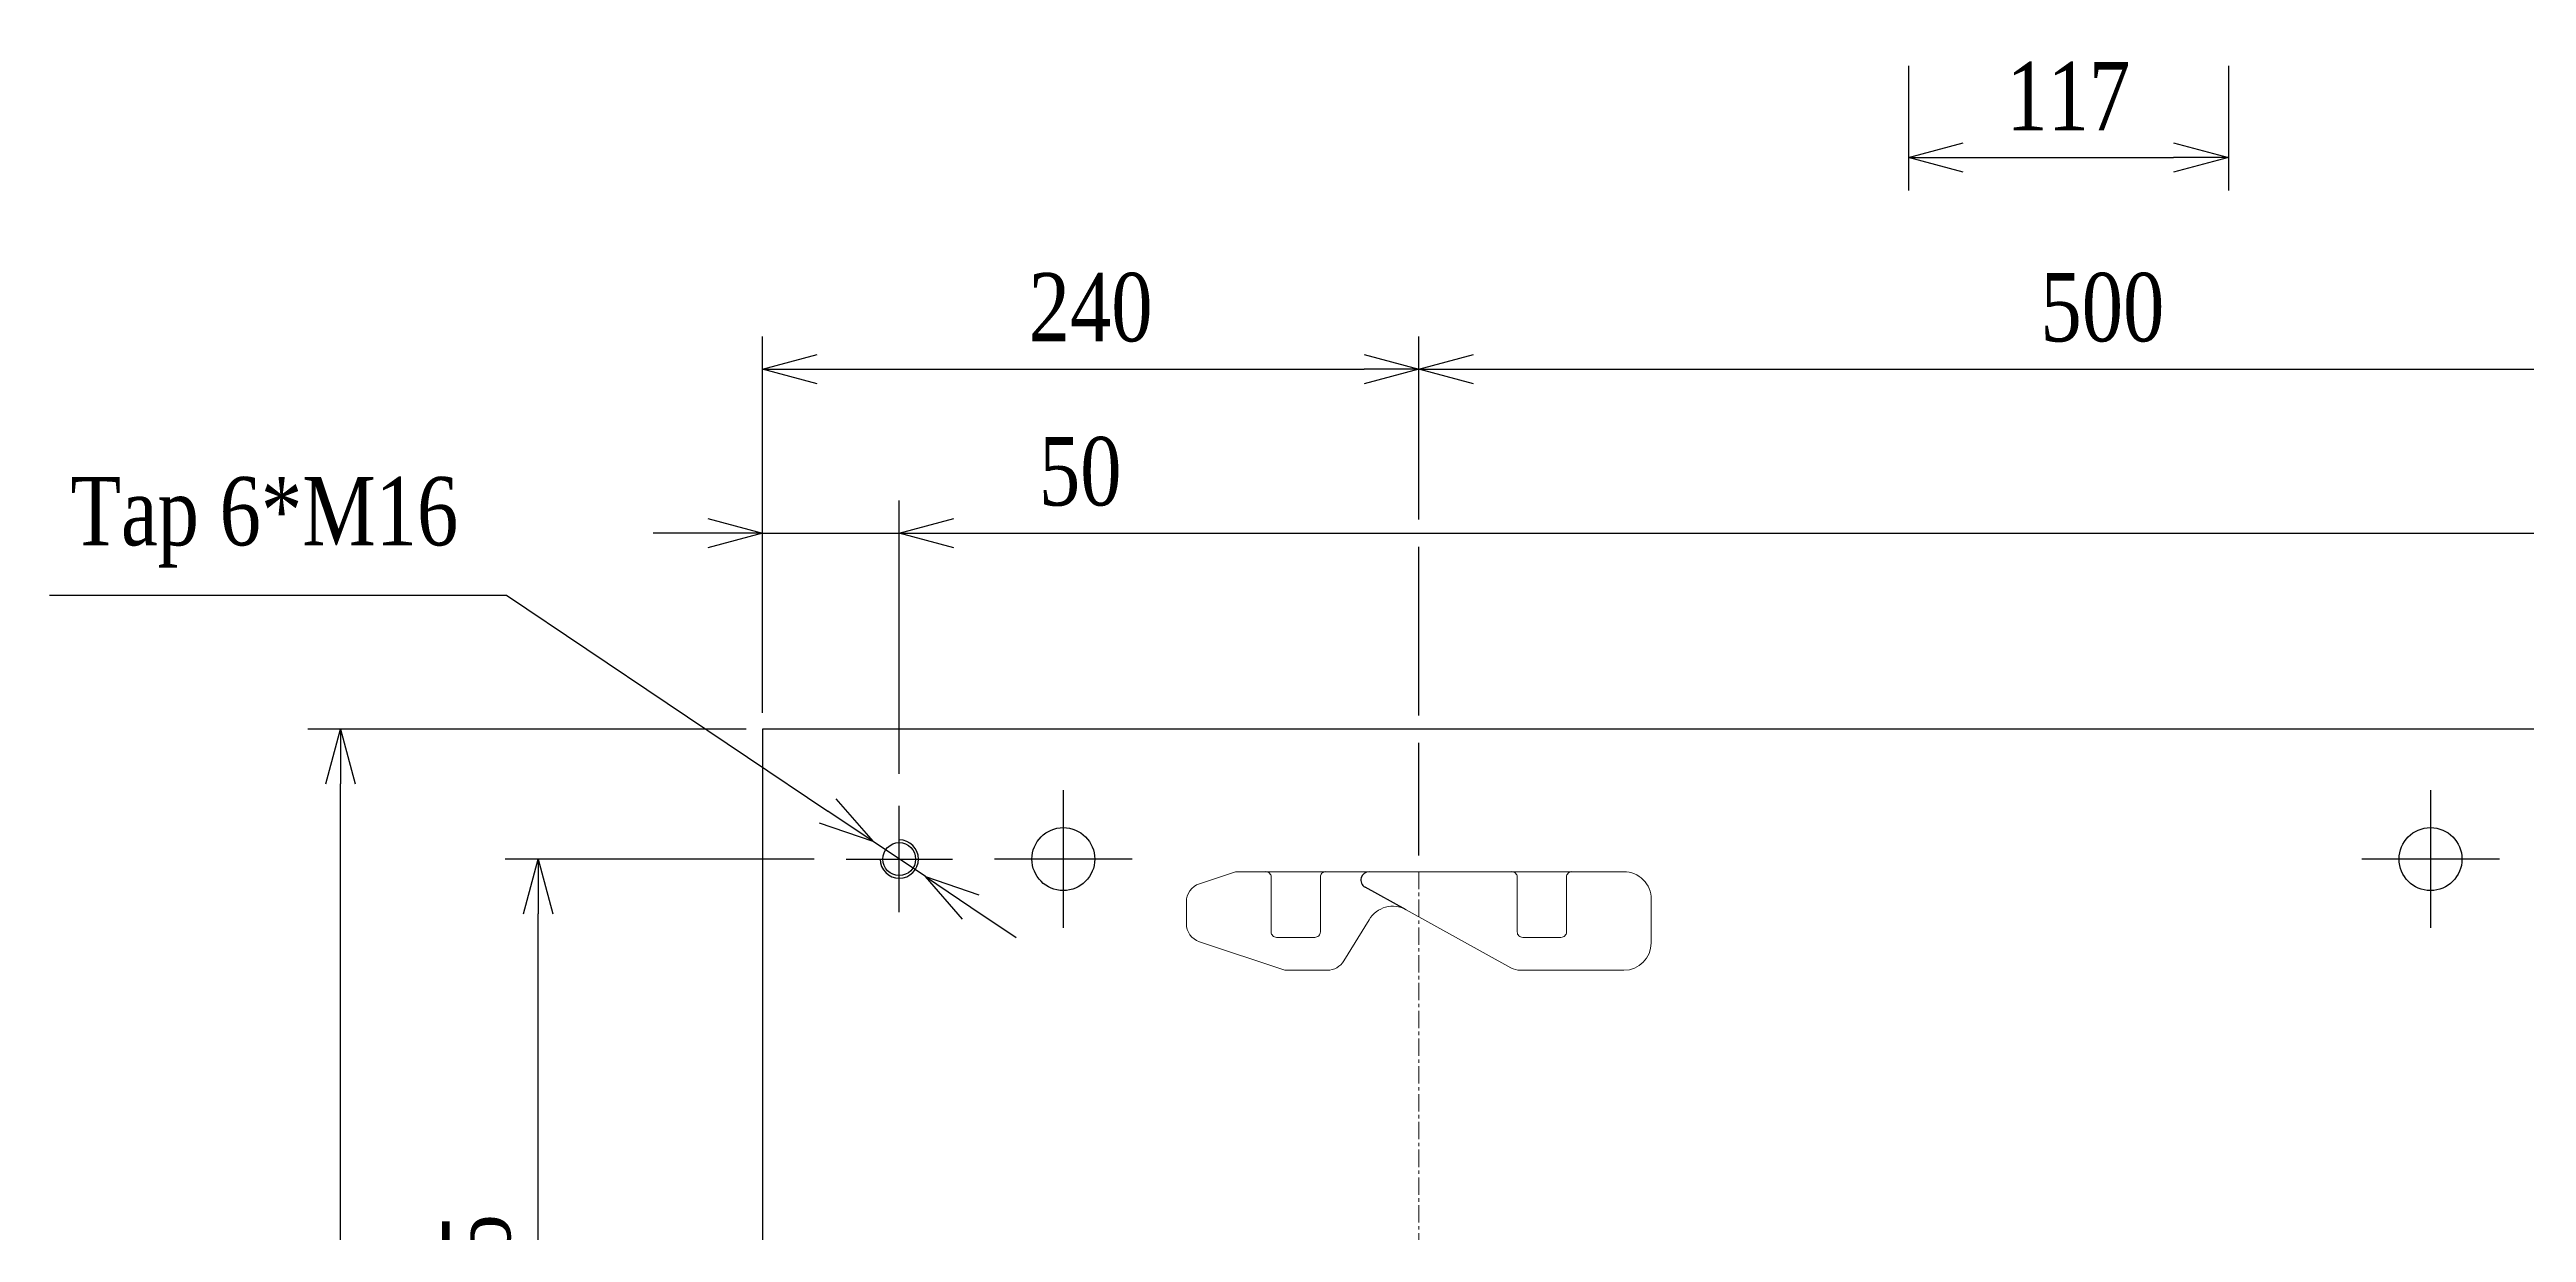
# Model space of a CAD drawing. Header units: millimetres. Extents: x -19541 to 104079, y -3200 to 10399.
# Drawn here: x -11952 to -11046, y 6308 to 6740 of the extents above; entities that cross this region are included whole.
import ezdxf

# ---------------------------------------------------------------- set-up
doc = ezdxf.new("R2010")
doc.units = ezdxf.units.MM
doc.linetypes.add('CENTER', pattern=[50.8, 31.75, -6.35, 6.35, -6.35])
doc.linetypes.add('CENTER2', pattern=[28.575, 19.05, -3.175, 3.175, -3.175])
for name, color, linetype in [('KTHUOC', 2, 'Continuous'), ('PDF_Geometry', 7, 'Continuous'), ('TK2', 251, 'Continuous')]:
    doc.layers.add(name, color=color, linetype=linetype)
doc.layers.add('TIM', color=8, linetype='CENTER2', lineweight=0)
doc.styles.add('Thuong', font='vntime.shx', dxfattribs={"width": 0.8})
doc.dimstyles.new('LAYOUT', dxfattribs={"dimscale": 0, "dimtxt": 2.5, "dimasz": 2, "dimexe": 1.2, "dimexo": 0.6, "dimgap": 1, "dimtad": 1, "dimtoh": 1, "dimdec": 0, "dimzin": 12, "dimdsep": 46, "dimtxsty": 'Thuong', "dimblk": 'OPEN30', "dimcen": 0, "dimclrd": 256, "dimclre": 256, "dimadec": 1, "dimazin": 3, "dimtfac": 1, "dimtdec": 0, "dimtmove": 0, "dimatfit": 3, "dimldrblk": 'OPEN30', "dimfxl": 1, "dimtzin": 0, "dimarcsym": 2})

# ---------------------------------------------------------------- blocks, each defined once
blk = doc.blocks.new('_Open30')
at = {"color": 0, "linetype": 'ByBlock', "lineweight": -2}
for p, q in [((-1, 0.268), (0, 0)), ((0, 0), (-1, -0.268)), ((0, 0), (-1, 0))]:
    blk.add_line(p, q, dxfattribs=at)
blk = doc.blocks.new('*D314')
at = {"lineweight": -2, "transparency": 16777216}
for p, q in [((-11672.72, 6444.03), (-11785.65, 6444.03)), ((-11773.65, 6159.03), (-11773.65, 6424.03)), ((-11672.72, 6139.03), (-11785.65, 6139.03))]:
    blk.add_line(p, q, dxfattribs=at)
at = {"layer": 'Defpoints', "color": 0, "transparency": 16777216}
for p in [(-11773.65, 6444.03), (-11666.72, 6444.03), (-11666.72, 6139.03)]:
    blk.add_point(p, dxfattribs=at)
at = {"lineweight": -2, "transparency": 16777216, "xscale": 20, "yscale": 20, "zscale": 20}
for p, rotation in [((-11773.65, 6444.03), 90), ((-11773.65, 6139.03), 270)]:
    blk.add_blockref('_Open30', p, dxfattribs=dict(at, rotation=rotation))
at = {"color": 0, "transparency": 16777216, "insert": (-11796.15, 6291.53), "char_height": 25, "attachment_point": 5, "rotation": 90, "style": 'Thuong'}
blk.add_mtext('305', dxfattribs=at)
blk = doc.blocks.new('*D313')
at = {"lineweight": -2, "transparency": 16777216}
for p, q in [((-11697.56, 6491.53), (-11857.85, 6491.53)), ((-11845.85, 6111.53), (-11845.85, 6471.53)), ((-11697.56, 6091.53), (-11857.85, 6091.53))]:
    blk.add_line(p, q, dxfattribs=at)
at = {"layer": 'Defpoints', "color": 0, "transparency": 16777216}
for p in [(-11845.85, 6491.53), (-11691.56, 6491.53), (-11691.56, 6091.53)]:
    blk.add_point(p, dxfattribs=at)
at = {"lineweight": -2, "transparency": 16777216, "xscale": 20, "yscale": 20, "zscale": 20}
for p, rotation in [((-11845.85, 6491.53), 90), ((-11845.85, 6091.53), 270)]:
    blk.add_blockref('_Open30', p, dxfattribs=dict(at, rotation=rotation))
at = {"color": 0, "transparency": 16777216, "insert": (-11868.35, 6274.03), "char_height": 25, "attachment_point": 5, "rotation": 90, "style": 'Thuong'}
blk.add_mtext('400', dxfattribs=at)
blk = doc.blocks.new('*D312')
at = {"lineweight": -2, "transparency": 16777216}
for p, q in [((-11691.56, 6497.53), (-11691.56, 6575.13)), ((-11641.56, 6475.2), (-11641.56, 6575.13)), ((-11711.56, 6563.13), (-11731.56, 6563.13)), ((-11691.56, 6563.13), (-11641.56, 6563.13)), ((-11621.56, 6563.13), (-11549.18, 6563.13))]:
    blk.add_line(p, q, dxfattribs=at)
at = {"layer": 'Defpoints', "color": 0, "transparency": 16777216}
for p in [(-11641.56, 6563.13), (-11691.56, 6491.53), (-11641.56, 6469.2)]:
    blk.add_point(p, dxfattribs=at)
at = {"lineweight": -2, "transparency": 16777216, "xscale": 20, "yscale": 20, "zscale": 20}
blk.add_blockref('_Open30', (-11691.56, 6563.13), dxfattribs=at)
at = {"lineweight": -2, "transparency": 16777216, "xscale": 20, "yscale": 20, "zscale": 20, "rotation": 180}
blk.add_blockref('_Open30', (-11641.56, 6563.13), dxfattribs=at)
at = {"color": 0, "transparency": 16777216, "insert": (-11575.37, 6585.63), "char_height": 25, "attachment_point": 5, "style": 'Thuong'}
blk.add_mtext('50', dxfattribs=at)
blk = doc.blocks.new('*D311')
at = {"lineweight": -2, "transparency": 16777216}
for p, q in [((-11641.56, 6475.2), (-11641.56, 6575.13)), ((-10181.56, 6475.2), (-10181.56, 6575.13)), ((-11621.56, 6563.13), (-10201.56, 6563.13))]:
    blk.add_line(p, q, dxfattribs=at)
at = {"layer": 'Defpoints', "color": 0, "transparency": 16777216}
for p in [(-10181.56, 6563.13), (-11641.56, 6469.2), (-10181.56, 6469.2)]:
    blk.add_point(p, dxfattribs=at)
at = {"lineweight": -2, "transparency": 16777216, "xscale": 20, "yscale": 20, "zscale": 20, "rotation": 180}
blk.add_blockref('_Open30', (-11641.56, 6563.13), dxfattribs=at)
at = {"lineweight": -2, "transparency": 16777216, "xscale": 20, "yscale": 20, "zscale": 20}
blk.add_blockref('_Open30', (-10181.56, 6563.13), dxfattribs=at)
at = {"color": 0, "transparency": 16777216, "insert": (-10845.68, 6585.63), "char_height": 25, "attachment_point": 5, "style": 'Thuong'}
blk.add_mtext('1460', dxfattribs=at)
blk = doc.blocks.new('*D309')
at = {"lineweight": -2, "transparency": 16777216}
for p, q in [((-11691.56, 6568.13), (-11691.56, 6635.13)), ((-11451.56, 6568.13), (-11451.56, 6635.13)), ((-11671.56, 6623.13), (-11471.56, 6623.13)), ((-11691.56, 6550.34), (-11691.56, 6558.13)), ((-11451.56, 6496.53), (-11451.56, 6558.13)), ((-11451.56, 6445.39), (-11451.56, 6486.53))]:
    blk.add_line(p, q, dxfattribs=at)
at = {"layer": 'Defpoints', "color": 0, "transparency": 16777216}
for p in [(-11451.56, 6623.13), (-11691.56, 6544.34), (-11451.56, 6439.39)]:
    blk.add_point(p, dxfattribs=at)
at = {"lineweight": -2, "transparency": 16777216, "xscale": 20, "yscale": 20, "zscale": 20, "rotation": 180}
blk.add_blockref('_Open30', (-11691.56, 6623.13), dxfattribs=at)
at = {"lineweight": -2, "transparency": 16777216, "xscale": 20, "yscale": 20, "zscale": 20}
blk.add_blockref('_Open30', (-11451.56, 6623.13), dxfattribs=at)
at = {"color": 0, "transparency": 16777216, "insert": (-11571.56, 6645.63), "char_height": 25, "attachment_point": 5, "style": 'Thuong'}
blk.add_mtext('240', dxfattribs=at)
blk = doc.blocks.new('*D308')
at = {"lineweight": -2, "transparency": 16777216}
for p, q in [((-11451.56, 6568.13), (-11451.56, 6635.13)), ((-10951.56, 6568.13), (-10951.56, 6635.13)), ((-11431.56, 6623.13), (-10971.56, 6623.13)), ((-11451.56, 6496.53), (-11451.56, 6558.13)), ((-10951.56, 6496.53), (-10951.56, 6558.13)), ((-11451.56, 6445.39), (-11451.56, 6486.53)), ((-10951.56, 6452.39), (-10951.56, 6486.53))]:
    blk.add_line(p, q, dxfattribs=at)
at = {"layer": 'Defpoints', "color": 0, "transparency": 16777216}
for p in [(-10951.56, 6623.13), (-10951.56, 6446.39), (-11451.56, 6439.39)]:
    blk.add_point(p, dxfattribs=at)
at = {"lineweight": -2, "transparency": 16777216, "xscale": 20, "yscale": 20, "zscale": 20, "rotation": 180}
blk.add_blockref('_Open30', (-11451.56, 6623.13), dxfattribs=at)
at = {"lineweight": -2, "transparency": 16777216, "xscale": 20, "yscale": 20, "zscale": 20}
blk.add_blockref('_Open30', (-10951.56, 6623.13), dxfattribs=at)
at = {"color": 0, "transparency": 16777216, "insert": (-11201.56, 6645.63), "char_height": 25, "attachment_point": 5, "style": 'Thuong'}
blk.add_mtext('500', dxfattribs=at)
blk = doc.blocks.new('*D319')
at = {"lineweight": -2, "transparency": 16777216}
for p, q in [((-11952.31, 6540.52), (-11785.16, 6540.52)), ((-11785.16, 6540.52), (-11667.7, 6461.6)), ((-11632.01, 6437.62), (-11651.1, 6450.45)), ((-11615.41, 6426.46), (-11598.81, 6415.31))]:
    blk.add_line(p, q, dxfattribs=at)
at = {"layer": 'Defpoints', "color": 0, "transparency": 16777216}
for p in [(-11651.1, 6450.45), (-11632.01, 6437.62)]:
    blk.add_point(p, dxfattribs=at)
at = {"lineweight": -2, "transparency": 16777216, "xscale": 20, "yscale": 20, "zscale": 20}
for p, rotation in [((-11651.1, 6450.45), 326.1025655844871), ((-11632.01, 6437.62), 146.1025655844871)]:
    blk.add_blockref('_Open30', p, dxfattribs=dict(at, rotation=rotation))
at = {"color": 0, "transparency": 16777216, "insert": (-11873.73, 6567.19), "char_height": 25, "attachment_point": 5, "style": 'Thuong'}
blk.add_mtext('Tap 6*M16', dxfattribs=at)
blk = doc.blocks.new('*D305')
at = {"lineweight": -2, "transparency": 16777216}
for p, q in [((-11272.5, 6734), (-11272.5, 6688.5)), ((-11155.5, 6734), (-11155.5, 6688.5)), ((-11252.5, 6700.5), (-11175.5, 6700.5))]:
    blk.add_line(p, q, dxfattribs=at)
at = {"layer": 'Defpoints', "color": 0, "transparency": 16777216}
for p in [(-11272.5, 6740), (-11155.5, 6740), (-11155.5, 6700.5)]:
    blk.add_point(p, dxfattribs=at)
at = {"lineweight": -2, "transparency": 16777216, "xscale": 20, "yscale": 20, "zscale": 20, "rotation": 180}
blk.add_blockref('_Open30', (-11272.5, 6700.5), dxfattribs=at)
at = {"lineweight": -2, "transparency": 16777216, "xscale": 20, "yscale": 20, "zscale": 20}
blk.add_blockref('_Open30', (-11155.5, 6700.5), dxfattribs=at)
at = {"color": 0, "transparency": 16777216, "insert": (-11214, 6723), "char_height": 25, "attachment_point": 5, "style": 'Thuong'}
blk.add_mtext('117', dxfattribs=at)

msp = doc.modelspace()

# ---------------------------------------------------------------- linework, layer by layer
msp.add_line((-11456.138, 6425.452), (-11471.2, 6433.768))
msp.add_arc((-11469.751, 6436.394), 3, 90, 241.102577)
at = {"layer": 'KTHUOC', "color": 3}
msp.add_lwpolyline([(-11691.556, 6491.532), (-11691.556, 6091.532), (-8711.556, 6091.532), (-8711.556, 6491.532)], close=True, dxfattribs=at)
at = {"layer": 'KTHUOC'}
for centre, radius in [((-11641.556, 6444.032), 6), ((-11581.556, 6444.032), 11.5), ((-11081.556, 6444.032), 11.5)]:
    msp.add_circle(centre, radius, dxfattribs=at)
msp.add_arc((-11641.556, 6444.032), 7, 180, 90, dxfattribs=at)
at = {"layer": 'PDF_Geometry', "lineweight": 18}
for points in [[(-11518.556, 6439.394), (-11531.77, 6434.99, 0.3228227), (-11536.556, 6428.349), (-11536.556, 6420.44, 0.3228227), (-11531.77, 6413.799), (-11500.556, 6403.394)], [(-11500.556, 6403.394), (-11485.001, 6403.394, 0.2670904), (-11478.95, 6406.875), (-11469.763, 6421.808, -0.4126222), (-11456.138, 6425.452), (-11417.852, 6404.324, 0.1310853), (-11414.366, 6403.394), (-11376.556, 6403.394, 0.4142135), (-11366.556, 6413.394), (-11366.556, 6429.394, 0.4142136), (-11376.556, 6439.394), (-11518.556, 6439.394)], [(-11507.556, 6439.453, -0.4142136), (-11505.556, 6437.453), (-11505.556, 6417.394, 0.4142136), (-11503.556, 6415.394), (-11489.556, 6415.394, 0.4142136), (-11487.556, 6417.394), (-11487.556, 6437.453, -0.4142136), (-11485.556, 6439.453)], [(-11395.556, 6439.453, 0.4142136), (-11397.556, 6437.453), (-11397.556, 6417.394, -0.4142136), (-11399.556, 6415.394), (-11413.556, 6415.394, -0.4142136), (-11415.556, 6417.394), (-11415.556, 6437.453, 0.4142136), (-11417.556, 6439.453)]]:
    msp.add_lwpolyline(points, format="xyb", dxfattribs=at)
msp.add_lwpolyline([(-11441.459, 6439.394), (-11441.459, 6439.394)], close=True, dxfattribs=at)
at = {"layer": 'TIM', "linetype": 'CENTER', "ltscale": 0.2}
msp.add_line((-11451.556, 6439.394), (-11451.556, 6143.669), dxfattribs=at)
at = {"layer": 'TK2'}
for p, q in [((-11581.556, 6469.198), (-11581.556, 6418.865)), ((-11081.556, 6469.198), (-11081.556, 6418.865)), ((-11641.556, 6424.62), (-11641.556, 6463.443)), ((-11660.968, 6444.032), (-11622.145, 6444.032)), ((-11556.39, 6444.032), (-11606.723, 6444.032)), ((-11056.39, 6444.032), (-11106.723, 6444.032))]:
    msp.add_line(p, q, dxfattribs=at)

# ---------------------------------------------------------------- dimensions: what is measured, and where the dimension line sits
for base, p1, p2, picture, middle in [((-11155.5, 6700.5), (-11272.5, 6740), (-11155.5, 6740), '*D305', (-11214, 6723)), ((-11451.556, 6623.134), (-11691.556, 6544.335), (-11451.556, 6439.394), '*D309', (-11571.556, 6645.634)), ((-10951.556, 6623.134), (-11451.556, 6439.394), (-10951.556, 6446.394), '*D308', (-11201.556, 6645.634)), ((-11641.556, 6563.134), (-11691.556, 6491.532), (-11641.556, 6469.198), '*D312', (-11575.366, 6585.634))]:
    dim = msp.add_linear_dim(base=base, p1=p1, p2=p2, dimstyle='LAYOUT')
    dim.commit()
    dim.dimension.update_dxf_attribs({"geometry": picture, "text_midpoint": middle})
dim = msp.add_diameter_dim_2p(p1=(-11632.011, 6437.618), p2=(-11651.102, 6450.445), text='Tap 6*M16', dimstyle='LAYOUT')
dim.commit()
dim.dimension.update_dxf_attribs({"geometry": '*D319', "text_midpoint": (-11873.734, 6540.522), "dimtype": 163})
dim = msp.add_linear_dim(base=(-10181.556, 6563.134), p1=(-11641.556, 6469.198), p2=(-10181.556, 6469.198), dimstyle='LAYOUT')
dim.commit()
dim.dimension.update_dxf_attribs({"geometry": '*D311', "text_midpoint": (-10845.683, 6563.134), "dimtype": 160})
dim = msp.add_linear_dim(base=(-11845.85, 6491.532), p1=(-11691.556, 6091.532), p2=(-11691.556, 6491.532), angle=90, dimstyle='LAYOUT')
dim.commit()
dim.dimension.update_dxf_attribs({"geometry": '*D313', "text_midpoint": (-11845.85, 6274.032), "dimtype": 160})
dim = msp.add_linear_dim(base=(-11773.648, 6444.032), p1=(-11666.723, 6139.032), p2=(-11666.723, 6444.032), angle=90, dimstyle='LAYOUT')
dim.commit()
dim.dimension.update_dxf_attribs({"geometry": '*D314', "text_midpoint": (-11796.148, 6291.532)})

doc.saveas('drawing.dxf')
